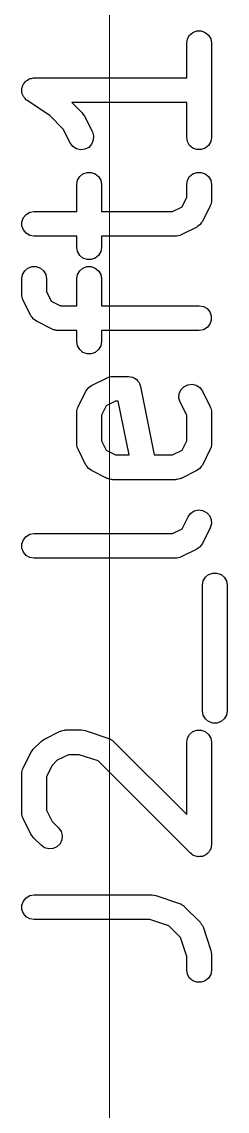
# Model space of a CAD drawing. Header units: millimetres. Extents: x 24 to 200, y 24 to 188.
# Drawn here: x 100.49 to 101.74, y 154.84 to 161.44 of the extents above; entities that cross this region are included whole.
import ezdxf

# ---------------------------------------------------------------- set-up
doc = ezdxf.new("R2010")
doc.units = ezdxf.units.MM
doc.layers.add('7_PCBサンプル', color=7, linetype='Continuous')
doc.layers.add('補助線', color=4, linetype='Continuous', lineweight=5, transparency=0.5)

# ---------------------------------------------------------------- blocks, each defined once
blk = doc.blocks.new('hhskb2-F.SilkS')
at = {"layer": '7_PCBサンプル'}
for p, q in [((88.4674, -25.3143), (88.4719, -25.2886)), ((88.4719, -25.2886), (88.4849, -25.2661)), ((88.4849, -25.2661), (88.5049, -25.2493)), ((88.5049, -25.2493), (88.5294, -25.2404)), ((88.5294, -25.2404), (88.5554, -25.2404)), ((88.5554, -25.2404), (88.5799, -25.2493)), ((88.5799, -25.2493), (88.5998, -25.2661)), ((88.5998, -25.2661), (88.6129, -25.2886)), ((88.6129, -25.2886), (88.6174, -25.3143)), ((88.4674, -25.525), (88.4674, -25.3143)), ((88.6174, -25.3143), (88.6174, -25.8857)), ((87.4832, -25.5556), (87.4881, -25.5482)), ((87.4881, -25.5482), (87.4915, -25.5457)), ((87.4915, -25.5457), (87.4942, -25.5425)), ((87.4942, -25.5425), (87.5019, -25.5381)), ((87.5019, -25.5381), (87.5091, -25.5328)), ((87.5091, -25.5328), (87.5131, -25.5316)), ((87.5131, -25.5316), (87.5167, -25.5295)), ((87.5167, -25.5295), (87.5255, -25.528)), ((87.5255, -25.528), (87.5341, -25.5255)), ((87.5341, -25.5255), (87.5383, -25.5257)), ((87.5383, -25.5257), (87.5424, -25.525)), ((87.5424, -25.525), (88.4674, -25.525)), ((87.4675, -25.5952), (87.4685, -25.5911)), ((87.4685, -25.6041), (87.4675, -25.5952)), ((87.4685, -25.587), (87.4716, -25.5786)), ((87.4685, -25.5911), (87.4685, -25.587)), ((87.4685, -25.613), (87.4685, -25.6041)), ((87.4699, -25.6169), (87.4685, -25.613)), ((87.4704, -25.6211), (87.4699, -25.6169)), ((87.4744, -25.6291), (87.4704, -25.6211)), ((87.4716, -25.5786), (87.4737, -25.5699)), ((87.4737, -25.5699), (87.476, -25.5664)), ((87.476, -25.5664), (87.4774, -25.5625)), ((87.4774, -25.5625), (87.4832, -25.5556)), ((87.4774, -25.6375), (87.4744, -25.6291)), ((87.4801, -25.6407), (87.4774, -25.6375)), ((87.4819, -25.6444), (87.4801, -25.6407)), ((87.4884, -25.6506), (87.4819, -25.6444)), ((87.4942, -25.6575), (87.4884, -25.6506)), ((87.4978, -25.6595), (87.4942, -25.6575)), ((87.5008, -25.6624), (87.4978, -25.6595)), ((87.6375, -25.7535), (87.5008, -25.6624)), ((88.4674, -25.675), (87.7711, -25.675)), ((87.7711, -25.675), (87.8335, -25.7374)), ((88.4674, -25.8857), (88.4674, -25.675)), ((87.7188, -25.8349), (87.6375, -25.7535)), ((87.8335, -25.7374), (87.8404, -25.7473)), ((87.8404, -25.7473), (87.8476, -25.7569)), ((87.8476, -25.7569), (87.8952, -25.8522)), ((87.761, -25.9193), (87.7188, -25.8349)), ((87.8952, -25.8522), (87.9026, -25.8771)), ((87.9026, -25.8771), (87.901, -25.9031)), ((88.4719, -25.9114), (88.4674, -25.8857)), ((88.6174, -25.8857), (88.6129, -25.9114)), ((87.7765, -25.9402), (87.761, -25.9193)), ((87.7983, -25.9545), (87.7765, -25.9402)), ((87.8728, -25.946), (87.8495, -25.9576)), ((87.8907, -25.927), (87.8728, -25.946)), ((87.901, -25.9031), (87.8907, -25.927)), ((88.4849, -25.9339), (88.4719, -25.9114)), ((88.5049, -25.9507), (88.4849, -25.9339)), ((88.5294, -25.9596), (88.5049, -25.9507)), ((88.5799, -25.9507), (88.5554, -25.9596)), ((88.5998, -25.9339), (88.5799, -25.9507)), ((88.6129, -25.9114), (88.5998, -25.9339)), ((87.8236, -25.9606), (87.7983, -25.9545)), ((87.8495, -25.9576), (87.8236, -25.9606)), ((88.5554, -25.9596), (88.5294, -25.9596)), ((87.8007, -26.1714), (87.8052, -26.1458)), ((87.8052, -26.1458), (87.8183, -26.1232)), ((87.8183, -26.1232), (87.8382, -26.1065)), ((87.8382, -26.1065), (87.8627, -26.0976)), ((87.8627, -26.0976), (87.8887, -26.0976)), ((87.8887, -26.0976), (87.9132, -26.1065)), ((87.9132, -26.1065), (87.9332, -26.1232)), ((87.9332, -26.1232), (87.9462, -26.1458)), ((87.9462, -26.1458), (87.9507, -26.1714)), ((88.4674, -26.1714), (88.4719, -26.1458)), ((88.4719, -26.1458), (88.4849, -26.1232)), ((88.4849, -26.1232), (88.5049, -26.1065)), ((88.5049, -26.1065), (88.5294, -26.0976)), ((88.5294, -26.0976), (88.5554, -26.0976)), ((88.5554, -26.0976), (88.5799, -26.1065)), ((88.5799, -26.1065), (88.5998, -26.1232)), ((88.5998, -26.1232), (88.6129, -26.1458)), ((88.6129, -26.1458), (88.6174, -26.1714)), ((87.8007, -26.3345), (87.8007, -26.1714)), ((87.9507, -26.1714), (87.9507, -26.3345)), ((88.4674, -26.249), (88.4674, -26.1714)), ((88.6174, -26.1714), (88.6174, -26.2667)), ((88.4389, -26.306), (88.4674, -26.249)), ((88.6169, -26.2752), (88.6144, -26.2837)), ((88.6174, -26.2667), (88.6166, -26.2709)), ((88.6166, -26.2709), (88.6169, -26.2752)), ((87.4942, -26.3521), (87.5167, -26.339)), ((87.5167, -26.339), (87.5424, -26.3345)), ((87.5424, -26.3345), (87.8007, -26.3345)), ((87.9507, -26.3345), (88.3818, -26.3345)), ((88.3818, -26.3345), (88.4389, -26.306)), ((88.6095, -26.3002), (88.5618, -26.3954)), ((88.6107, -26.2961), (88.6095, -26.3002)), ((88.6129, -26.2923), (88.6107, -26.2961)), ((88.6144, -26.2837), (88.6129, -26.2923)), ((87.4685, -26.3965), (87.4774, -26.372)), ((87.4685, -26.4225), (87.4685, -26.3965)), ((87.4774, -26.372), (87.4942, -26.3521)), ((88.5492, -26.4135), (88.5476, -26.4147)), ((88.5553, -26.4043), (88.5492, -26.4135)), ((88.5618, -26.3954), (88.5553, -26.4043)), ((87.4774, -26.447), (87.4685, -26.4225)), ((87.4942, -26.467), (87.4774, -26.447)), ((87.5167, -26.48), (87.4942, -26.467)), ((87.5424, -26.4845), (87.5167, -26.48)), ((88.4252, -26.48), (88.4165, -26.4815)), ((88.4289, -26.4778), (88.4252, -26.48)), ((88.4331, -26.4766), (88.4289, -26.4778)), ((88.5283, -26.429), (88.4331, -26.4766)), ((88.5371, -26.4224), (88.5283, -26.429)), ((88.5463, -26.4164), (88.5371, -26.4224)), ((88.5476, -26.4147), (88.5463, -26.4164)), ((87.8007, -26.4845), (87.5424, -26.4845)), ((87.8007, -26.5524), (87.8007, -26.4845)), ((88.3995, -26.4845), (87.9507, -26.4845)), ((87.9507, -26.4845), (87.9507, -26.5524)), ((88.4038, -26.4838), (88.3995, -26.4845)), ((88.4081, -26.484), (88.4038, -26.4838)), ((88.4165, -26.4815), (88.4081, -26.484)), ((87.8052, -26.578), (87.8007, -26.5524)), ((87.8183, -26.6006), (87.8052, -26.578)), ((87.8382, -26.6173), (87.8183, -26.6006)), ((87.9332, -26.6006), (87.9132, -26.6173)), ((87.9462, -26.578), (87.9332, -26.6006)), ((87.9507, -26.5524), (87.9462, -26.578)), ((87.4849, -26.6946), (87.5049, -26.6779)), ((87.5049, -26.6779), (87.5294, -26.669)), ((87.5294, -26.669), (87.5554, -26.669)), ((87.5554, -26.669), (87.5799, -26.6779)), ((87.5799, -26.6779), (87.5998, -26.6946)), ((87.8183, -26.6946), (87.8382, -26.6779)), ((87.8627, -26.6262), (87.8382, -26.6173)), ((87.8382, -26.6779), (87.8627, -26.669)), ((87.8887, -26.6262), (87.8627, -26.6262)), ((87.8627, -26.669), (87.8887, -26.669)), ((87.9132, -26.6173), (87.8887, -26.6262)), ((87.8887, -26.669), (87.9132, -26.6779)), ((87.9132, -26.6779), (87.9332, -26.6946)), ((87.4674, -26.7429), (87.4719, -26.7172)), ((87.4674, -26.8381), (87.4674, -26.7429)), ((87.4719, -26.7172), (87.4849, -26.6946)), ((87.5998, -26.6946), (87.6129, -26.7172)), ((87.6129, -26.7172), (87.6174, -26.7429)), ((87.6174, -26.7429), (87.6174, -26.8204)), ((87.8007, -26.7429), (87.8052, -26.7172)), ((87.8007, -26.906), (87.8007, -26.7429)), ((87.8052, -26.7172), (87.8183, -26.6946)), ((87.9332, -26.6946), (87.9462, -26.7172)), ((87.9462, -26.7172), (87.9507, -26.7429)), ((87.9507, -26.7429), (87.9507, -26.906)), ((87.4681, -26.8424), (87.4674, -26.8381)), ((87.4679, -26.8467), (87.4681, -26.8424)), ((87.4704, -26.8551), (87.4679, -26.8467)), ((87.4719, -26.8637), (87.4704, -26.8551)), ((87.4741, -26.8675), (87.4719, -26.8637)), ((87.4753, -26.8716), (87.4741, -26.8675)), ((87.5229, -26.9669), (87.4753, -26.8716)), ((87.6174, -26.8204), (87.6459, -26.8774)), ((87.6459, -26.8774), (87.7029, -26.906)), ((87.7029, -26.906), (87.8007, -26.906)), ((87.9507, -26.906), (88.5424, -26.906)), ((88.5424, -26.906), (88.568, -26.9105)), ((88.568, -26.9105), (88.5906, -26.9235)), ((88.5906, -26.9235), (88.6073, -26.9435)), ((87.5295, -26.9757), (87.5229, -26.9669)), ((87.5355, -26.9849), (87.5295, -26.9757)), ((87.5372, -26.9861), (87.5355, -26.9849)), ((87.5384, -26.9878), (87.5372, -26.9861)), ((87.5476, -26.9939), (87.5384, -26.9878)), ((87.5565, -27.0004), (87.5476, -26.9939)), ((87.6517, -27.048), (87.5565, -27.0004)), ((88.6073, -26.9435), (88.6162, -26.9679)), ((88.6162, -26.994), (88.6073, -27.0185)), ((88.6162, -26.9679), (88.6162, -26.994)), ((87.6558, -27.0493), (87.6517, -27.048)), ((87.6596, -27.0514), (87.6558, -27.0493)), ((87.6682, -27.053), (87.6596, -27.0514)), ((87.6767, -27.0555), (87.6682, -27.053)), ((87.681, -27.0552), (87.6767, -27.0555)), ((87.6852, -27.056), (87.681, -27.0552)), ((87.8007, -27.056), (87.6852, -27.056)), ((87.8007, -27.1238), (87.8007, -27.056)), ((88.5424, -27.056), (87.9507, -27.056)), ((87.9507, -27.056), (87.9507, -27.1238)), ((88.568, -27.0514), (88.5424, -27.056)), ((88.5906, -27.0384), (88.568, -27.0514)), ((88.6073, -27.0185), (88.5906, -27.0384)), ((87.8052, -27.1495), (87.8007, -27.1238)), ((87.9507, -27.1238), (87.9462, -27.1495)), ((87.8183, -27.172), (87.8052, -27.1495)), ((87.8382, -27.1888), (87.8183, -27.172)), ((87.8627, -27.1977), (87.8382, -27.1888)), ((87.8887, -27.1977), (87.8627, -27.1977)), ((87.9132, -27.1888), (87.8887, -27.1977)), ((87.9332, -27.172), (87.9132, -27.1888)), ((87.9462, -27.1495), (87.9332, -27.172)), ((87.9929, -27.339), (88.0016, -27.3375)), ((88.0016, -27.3375), (88.01, -27.335)), ((88.01, -27.335), (88.0143, -27.3353)), ((88.0143, -27.3353), (88.0186, -27.3345)), ((88.0186, -27.3345), (88.1138, -27.3345)), ((88.1138, -27.3345), (88.1258, -27.3366)), ((88.1258, -27.3366), (88.1378, -27.3385)), ((88.1378, -27.3385), (88.1386, -27.3389)), ((87.8689, -27.4056), (87.8705, -27.4043)), ((87.8705, -27.4043), (87.8718, -27.4027)), ((87.8718, -27.4027), (87.881, -27.3966)), ((87.881, -27.3966), (87.8898, -27.3901)), ((87.8898, -27.3901), (87.985, -27.3424)), ((87.985, -27.3424), (87.9892, -27.3412)), ((87.9892, -27.3412), (87.9929, -27.339)), ((88.1386, -27.3389), (88.1395, -27.339)), ((88.1395, -27.339), (88.15, -27.3451)), ((88.15, -27.3451), (88.1607, -27.351)), ((88.1607, -27.351), (88.1613, -27.3516)), ((88.1613, -27.3516), (88.162, -27.3521)), ((88.162, -27.3521), (88.1698, -27.3614)), ((88.1698, -27.3614), (88.1779, -27.3705)), ((88.1779, -27.3705), (88.1782, -27.3714)), ((88.1782, -27.3714), (88.1788, -27.372)), ((88.1788, -27.372), (88.1829, -27.3835)), ((88.1829, -27.3835), (88.1874, -27.3948)), ((88.1874, -27.3948), (88.2705, -27.8107)), ((88.4322, -27.4158), (88.4501, -27.3969)), ((88.4501, -27.3969), (88.4734, -27.3853)), ((88.4734, -27.3853), (88.4993, -27.3823)), ((88.4993, -27.3823), (88.5246, -27.3883)), ((88.5246, -27.3883), (88.5463, -27.4027)), ((88.5463, -27.4027), (88.5618, -27.4236)), ((87.8086, -27.5188), (87.8563, -27.4236)), ((87.8563, -27.4236), (87.8628, -27.4148)), ((87.8628, -27.4148), (87.8689, -27.4056)), ((88.4203, -27.4657), (88.4218, -27.4397)), ((88.4277, -27.4907), (88.4203, -27.4657)), ((88.4218, -27.4397), (88.4322, -27.4158)), ((88.5618, -27.4236), (88.6095, -27.5188)), ((87.8012, -27.5438), (87.8037, -27.5354)), ((87.8037, -27.5354), (87.8052, -27.5267)), ((87.8052, -27.5267), (87.8074, -27.523)), ((87.8074, -27.523), (87.8086, -27.5188)), ((87.9792, -27.513), (87.9507, -27.5701)), ((88.0363, -27.4845), (87.9792, -27.513)), ((88.0523, -27.4845), (88.0363, -27.4845)), ((88.1176, -27.8107), (88.0523, -27.4845)), ((88.4674, -27.5701), (88.4277, -27.4907)), ((88.6095, -27.5188), (88.6107, -27.523)), ((88.6107, -27.523), (88.6129, -27.5267)), ((88.6129, -27.5267), (88.6144, -27.5354)), ((88.6144, -27.5354), (88.6169, -27.5438)), ((87.8007, -27.5524), (87.8015, -27.5481)), ((87.8007, -27.7429), (87.8007, -27.5524)), ((87.8015, -27.5481), (87.8012, -27.5438)), ((87.9507, -27.5701), (87.9507, -27.7252)), ((88.4674, -27.7252), (88.4674, -27.5701)), ((88.6169, -27.5438), (88.6166, -27.5481)), ((88.6166, -27.5481), (88.6174, -27.5524)), ((88.6174, -27.5524), (88.6174, -27.7429)), ((87.9507, -27.7252), (87.9792, -27.7822)), ((88.4389, -27.7822), (88.4674, -27.7252)), ((87.8015, -27.7471), (87.8007, -27.7429)), ((87.8012, -27.7514), (87.8015, -27.7471)), ((87.8037, -27.7599), (87.8012, -27.7514)), ((87.8052, -27.7685), (87.8037, -27.7599)), ((87.8074, -27.7723), (87.8052, -27.7685)), ((87.8086, -27.7764), (87.8074, -27.7723)), ((87.8563, -27.8716), (87.8086, -27.7764)), ((87.9792, -27.7822), (88.0363, -27.8107)), ((88.3818, -27.8107), (88.4389, -27.7822)), ((88.6095, -27.7764), (88.5618, -27.8716)), ((88.6107, -27.7723), (88.6095, -27.7764)), ((88.6129, -27.7685), (88.6107, -27.7723)), ((88.6144, -27.7599), (88.6129, -27.7685)), ((88.6169, -27.7514), (88.6144, -27.7599)), ((88.6174, -27.7429), (88.6166, -27.7471)), ((88.6166, -27.7471), (88.6169, -27.7514)), ((88.0363, -27.8107), (88.1176, -27.8107)), ((88.2705, -27.8107), (88.3818, -27.8107)), ((87.8628, -27.8805), (87.8563, -27.8716)), ((87.8689, -27.8897), (87.8628, -27.8805)), ((87.8705, -27.8909), (87.8689, -27.8897)), ((87.8718, -27.8926), (87.8705, -27.8909)), ((87.881, -27.8986), (87.8718, -27.8926)), ((87.8898, -27.9052), (87.881, -27.8986)), ((87.985, -27.9528), (87.8898, -27.9052)), ((88.5283, -27.9052), (88.4331, -27.9528)), ((88.5371, -27.8986), (88.5283, -27.9052)), ((88.5463, -27.8926), (88.5371, -27.8986)), ((88.5476, -27.8909), (88.5463, -27.8926)), ((88.5492, -27.8897), (88.5476, -27.8909)), ((88.5553, -27.8805), (88.5492, -27.8897)), ((88.5618, -27.8716), (88.5553, -27.8805)), ((87.9892, -27.954), (87.985, -27.9528)), ((87.9929, -27.9562), (87.9892, -27.954)), ((88.0016, -27.9577), (87.9929, -27.9562)), ((88.01, -27.9602), (88.0016, -27.9577)), ((88.0143, -27.96), (88.01, -27.9602)), ((88.0186, -27.9607), (88.0143, -27.96)), ((88.3995, -27.9607), (88.0186, -27.9607)), ((88.4038, -27.96), (88.3995, -27.9607)), ((88.4081, -27.9602), (88.4038, -27.96)), ((88.4165, -27.9577), (88.4081, -27.9602)), ((88.4252, -27.9562), (88.4165, -27.9577)), ((88.4289, -27.954), (88.4252, -27.9562)), ((88.4331, -27.9528), (88.4289, -27.954)), ((88.4389, -28.2584), (88.4753, -28.1855)), ((88.4753, -28.1855), (88.4908, -28.1646)), ((88.4908, -28.1646), (88.5126, -28.1502)), ((88.5126, -28.1502), (88.5379, -28.1442)), ((88.5379, -28.1442), (88.5638, -28.1472)), ((88.5638, -28.1472), (88.5871, -28.1588)), ((88.5871, -28.1588), (88.605, -28.1777)), ((88.605, -28.1777), (88.6153, -28.2016)), ((88.3818, -28.2869), (88.4389, -28.2584)), ((88.6095, -28.2526), (88.5618, -28.3478)), ((88.6169, -28.2276), (88.6095, -28.2526)), ((88.6153, -28.2016), (88.6169, -28.2276)), ((87.4685, -28.3489), (87.4774, -28.3244)), ((87.4774, -28.3244), (87.4942, -28.3045)), ((87.4942, -28.3045), (87.5167, -28.2914)), ((87.5167, -28.2914), (87.5424, -28.2869)), ((87.5424, -28.2869), (88.3818, -28.2869)), ((87.4685, -28.3749), (87.4685, -28.3489)), ((87.4774, -28.3994), (87.4685, -28.3749)), ((88.5283, -28.3814), (88.4331, -28.429)), ((88.5371, -28.3748), (88.5283, -28.3814)), ((88.5463, -28.3687), (88.5371, -28.3748)), ((88.5476, -28.3671), (88.5463, -28.3687)), ((88.5492, -28.3659), (88.5476, -28.3671)), ((88.5553, -28.3567), (88.5492, -28.3659)), ((88.5618, -28.3478), (88.5553, -28.3567)), ((87.4942, -28.4194), (87.4774, -28.3994)), ((87.5167, -28.4324), (87.4942, -28.4194)), ((87.5424, -28.4369), (87.5167, -28.4324)), ((88.3995, -28.4369), (87.5424, -28.4369)), ((88.4038, -28.4362), (88.3995, -28.4369)), ((88.4081, -28.4364), (88.4038, -28.4362)), ((88.4165, -28.4339), (88.4081, -28.4364)), ((88.4252, -28.4324), (88.4165, -28.4339)), ((88.4289, -28.4302), (88.4252, -28.4324)), ((88.4331, -28.429), (88.4289, -28.4302)), ((88.6001, -28.535), (88.6246, -28.5261)), ((88.6246, -28.5261), (88.6506, -28.5261)), ((88.6506, -28.5261), (88.6751, -28.535)), ((88.5626, -28.6), (88.5671, -28.5743)), ((88.5671, -28.5743), (88.5802, -28.5518)), ((88.5802, -28.5518), (88.6001, -28.535)), ((88.6751, -28.535), (88.6951, -28.5518)), ((88.6951, -28.5518), (88.7081, -28.5743)), ((88.7081, -28.5743), (88.7126, -28.6)), ((88.5626, -29.3619), (88.5626, -28.6)), ((88.7126, -28.6), (88.7126, -29.3619)), ((88.5671, -29.3876), (88.5626, -29.3619)), ((88.7126, -29.3619), (88.7081, -29.3876)), ((88.5802, -29.4101), (88.5671, -29.3876)), ((88.6001, -29.4269), (88.5802, -29.4101)), ((88.6246, -29.4358), (88.6001, -29.4269)), ((88.6506, -29.4358), (88.6246, -29.4358)), ((88.6751, -29.4269), (88.6506, -29.4358)), ((88.6951, -29.4101), (88.6751, -29.4269)), ((88.7081, -29.3876), (88.6951, -29.4101)), ((87.6041, -29.5329), (87.6993, -29.4853)), ((87.6993, -29.4853), (87.7035, -29.4841)), ((87.7035, -29.4841), (87.7072, -29.4819)), ((87.7072, -29.4819), (87.7159, -29.4804)), ((87.7159, -29.4804), (87.7243, -29.4779)), ((87.7243, -29.4779), (87.7286, -29.4781)), ((87.7286, -29.4781), (87.7329, -29.4774)), ((87.7329, -29.4774), (87.8281, -29.4774)), ((87.8281, -29.4774), (87.8399, -29.4795)), ((87.8399, -29.4795), (87.8518, -29.4812)), ((87.8518, -29.4812), (87.9947, -29.5288)), ((88.4719, -29.5267), (88.4849, -29.5042)), ((88.4849, -29.5042), (88.5049, -29.4874)), ((88.5049, -29.4874), (88.5294, -29.4785)), ((88.5294, -29.4785), (88.5554, -29.4785)), ((88.5554, -29.4785), (88.5799, -29.4874)), ((88.5799, -29.4874), (88.5998, -29.5042)), ((88.5998, -29.5042), (88.6129, -29.5267)), ((87.537, -29.5946), (87.5846, -29.547)), ((87.5846, -29.547), (87.5944, -29.5401)), ((87.5944, -29.5401), (87.6041, -29.5329)), ((87.9947, -29.5288), (87.9985, -29.5309)), ((87.9985, -29.5309), (88.0026, -29.532)), ((88.0026, -29.532), (88.0098, -29.5371)), ((88.0098, -29.5371), (88.0176, -29.5413)), ((88.0176, -29.5413), (88.0204, -29.5445)), ((88.0204, -29.5445), (88.024, -29.547)), ((88.024, -29.547), (88.4674, -29.9904)), ((88.4674, -29.5524), (88.4719, -29.5267)), ((88.4674, -29.9904), (88.4674, -29.5524)), ((88.6129, -29.5267), (88.6174, -29.5524)), ((88.6174, -29.5524), (88.6174, -30.1714)), ((87.4753, -29.7093), (87.5229, -29.6141)), ((87.5229, -29.6141), (87.5301, -29.6044)), ((87.5301, -29.6044), (87.537, -29.5946)), ((87.7506, -29.6274), (87.682, -29.6616)), ((87.8159, -29.6274), (87.7506, -29.6274)), ((87.9304, -29.6656), (87.8159, -29.6274)), ((87.4719, -29.7172), (87.4741, -29.7135)), ((87.4741, -29.7135), (87.4753, -29.7093)), ((87.6516, -29.692), (87.6174, -29.7606)), ((87.682, -29.6616), (87.6516, -29.692)), ((88.4893, -30.2245), (87.9304, -29.6656)), ((87.4674, -29.7429), (87.4681, -29.7386)), ((87.4674, -29.981), (87.4674, -29.7429)), ((87.4679, -29.7343), (87.4704, -29.7259)), ((87.4681, -29.7386), (87.4679, -29.7343)), ((87.4704, -29.7259), (87.4719, -29.7172)), ((87.6174, -29.7606), (87.6174, -29.9632)), ((87.6174, -29.9632), (87.6516, -30.0318)), ((87.4681, -29.9852), (87.4674, -29.981)), ((87.4679, -29.9895), (87.4681, -29.9852)), ((87.4704, -29.9979), (87.4679, -29.9895)), ((87.4719, -30.0066), (87.4704, -29.9979)), ((87.4741, -30.0104), (87.4719, -30.0066)), ((87.4753, -30.0145), (87.4741, -30.0104)), ((87.5229, -30.1097), (87.4753, -30.0145)), ((87.6516, -30.0318), (87.6907, -30.0708)), ((87.5301, -30.1194), (87.5229, -30.1097)), ((87.6907, -30.0708), (87.7056, -30.0921)), ((87.7056, -30.0921), (87.7123, -30.1173)), ((87.537, -30.1292), (87.5301, -30.1194)), ((87.5846, -30.1768), (87.537, -30.1292)), ((87.6059, -30.1918), (87.5846, -30.1768)), ((87.6991, -30.1668), (87.6806, -30.1852)), ((87.7101, -30.1432), (87.6991, -30.1668)), ((87.7123, -30.1173), (87.7101, -30.1432)), ((88.6174, -30.1714), (88.6157, -30.1811)), ((87.6311, -30.1985), (87.6059, -30.1918)), ((87.657, -30.1963), (87.6311, -30.1985)), ((87.6806, -30.1852), (87.657, -30.1963)), ((88.4974, -30.2301), (88.4893, -30.2245)), ((88.5049, -30.2364), (88.4974, -30.2301)), ((88.508, -30.2375), (88.5049, -30.2364)), ((88.5107, -30.2394), (88.508, -30.2375)), ((88.5202, -30.2419), (88.5107, -30.2394)), ((88.5294, -30.2453), (88.5202, -30.2419)), ((88.5618, -30.2439), (88.5585, -30.2442)), ((88.5707, -30.2397), (88.5618, -30.2439)), ((88.5799, -30.2364), (88.5707, -30.2397)), ((88.5824, -30.2343), (88.5799, -30.2364)), ((88.5854, -30.2329), (88.5824, -30.2343)), ((88.5923, -30.2259), (88.5854, -30.2329)), ((88.5998, -30.2196), (88.5923, -30.2259)), ((88.6015, -30.2168), (88.5998, -30.2196)), ((88.6038, -30.2144), (88.6015, -30.2168)), ((88.608, -30.2056), (88.6038, -30.2144)), ((88.6129, -30.1971), (88.608, -30.2056)), ((88.6134, -30.1938), (88.6129, -30.1971)), ((88.6148, -30.1908), (88.6134, -30.1938)), ((88.6157, -30.1811), (88.6148, -30.1908)), ((88.5327, -30.2453), (88.5294, -30.2453)), ((88.5358, -30.2461), (88.5327, -30.2453)), ((88.5456, -30.2453), (88.5358, -30.2461)), ((88.5554, -30.2453), (88.5456, -30.2453)), ((88.5585, -30.2442), (88.5554, -30.2453)), ((87.4774, -30.5149), (87.4942, -30.4949)), ((87.4942, -30.4949), (87.5167, -30.4819)), ((87.5167, -30.4819), (87.5424, -30.4774)), ((87.5424, -30.4774), (88.2567, -30.4774)), ((88.2567, -30.4774), (88.2685, -30.4795)), ((88.2685, -30.4795), (88.2804, -30.4812)), ((88.2804, -30.4812), (88.4232, -30.5288)), ((87.4685, -30.5394), (87.4774, -30.5149)), ((87.4685, -30.5654), (87.4685, -30.5394)), ((87.4774, -30.5899), (87.4685, -30.5654)), ((88.4232, -30.5288), (88.427, -30.5309)), ((88.427, -30.5309), (88.4312, -30.532)), ((88.4312, -30.532), (88.4384, -30.5371)), ((88.4384, -30.5371), (88.4461, -30.5413)), ((88.4461, -30.5413), (88.449, -30.5445)), ((88.449, -30.5445), (88.4526, -30.547)), ((88.4526, -30.547), (88.5478, -30.6422)), ((87.4942, -30.6098), (87.4774, -30.5899)), ((87.5167, -30.6229), (87.4942, -30.6098)), ((87.5424, -30.6274), (87.5167, -30.6229)), ((88.2445, -30.6274), (87.5424, -30.6274)), ((88.359, -30.6656), (88.2445, -30.6274)), ((88.4292, -30.7358), (88.359, -30.6656)), ((88.5478, -30.6422), (88.5503, -30.6457)), ((88.5503, -30.6457), (88.5535, -30.6486)), ((88.5535, -30.6486), (88.5577, -30.6563)), ((88.5577, -30.6563), (88.5627, -30.6635)), ((88.5627, -30.6635), (88.5639, -30.6677)), ((88.5639, -30.6677), (88.5659, -30.6715)), ((88.5659, -30.6715), (88.6135, -30.8144)), ((88.4674, -30.8503), (88.4292, -30.7358)), ((88.6135, -30.8144), (88.6153, -30.8263)), ((88.6153, -30.8263), (88.6174, -30.8381)), ((88.6174, -30.8381), (88.6174, -30.9333)), ((88.4674, -30.9333), (88.4674, -30.8503)), ((88.4719, -30.959), (88.4674, -30.9333)), ((88.4849, -30.9815), (88.4719, -30.959)), ((88.6129, -30.959), (88.5998, -30.9815)), ((88.6174, -30.9333), (88.6129, -30.959)), ((88.5049, -30.9983), (88.4849, -30.9815)), ((88.5294, -31.0072), (88.5049, -30.9983)), ((88.5554, -31.0072), (88.5294, -31.0072)), ((88.5799, -30.9983), (88.5554, -31.0072)), ((88.5998, -30.9815), (88.5799, -30.9983))]:
    blk.add_line(p, q, dxfattribs=at)

msp = doc.modelspace()

# ---------------------------------------------------------------- linework, layer by layer
at = {"layer": '補助線'}
msp.add_line((101.025, 171.2), (101.025, 69.8817), dxfattribs=at)

# ---------------------------------------------------------------- block references
msp.add_blockref('hhskb2-F.SilkS', (13.025, 186.625))

doc.saveas('drawing.dxf')
